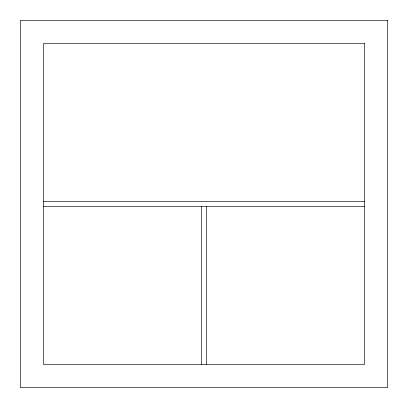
<?xml version="1.0" encoding="UTF-8"?>
<svg xmlns="http://www.w3.org/2000/svg" width="408" height="408" viewBox="0 0 408 408"><rect width="100%" height="100%" fill="white"/><g stroke="black" fill="none" stroke-linecap="round" stroke-linejoin="round"><path stroke-width="0.61" d="M43.493 201.69L364.507 201.69M43.493 206.31L364.507 206.31M206.31 206.31L206.31 364.507M201.69 206.31L201.69 364.507M387.6 20.4L20.4 20.4L20.4 387.6L387.6 387.6L387.6 20.4M364.507 43.493L43.493 43.493L43.493 364.507L364.507 364.507L364.507 43.493"/></g></svg>
